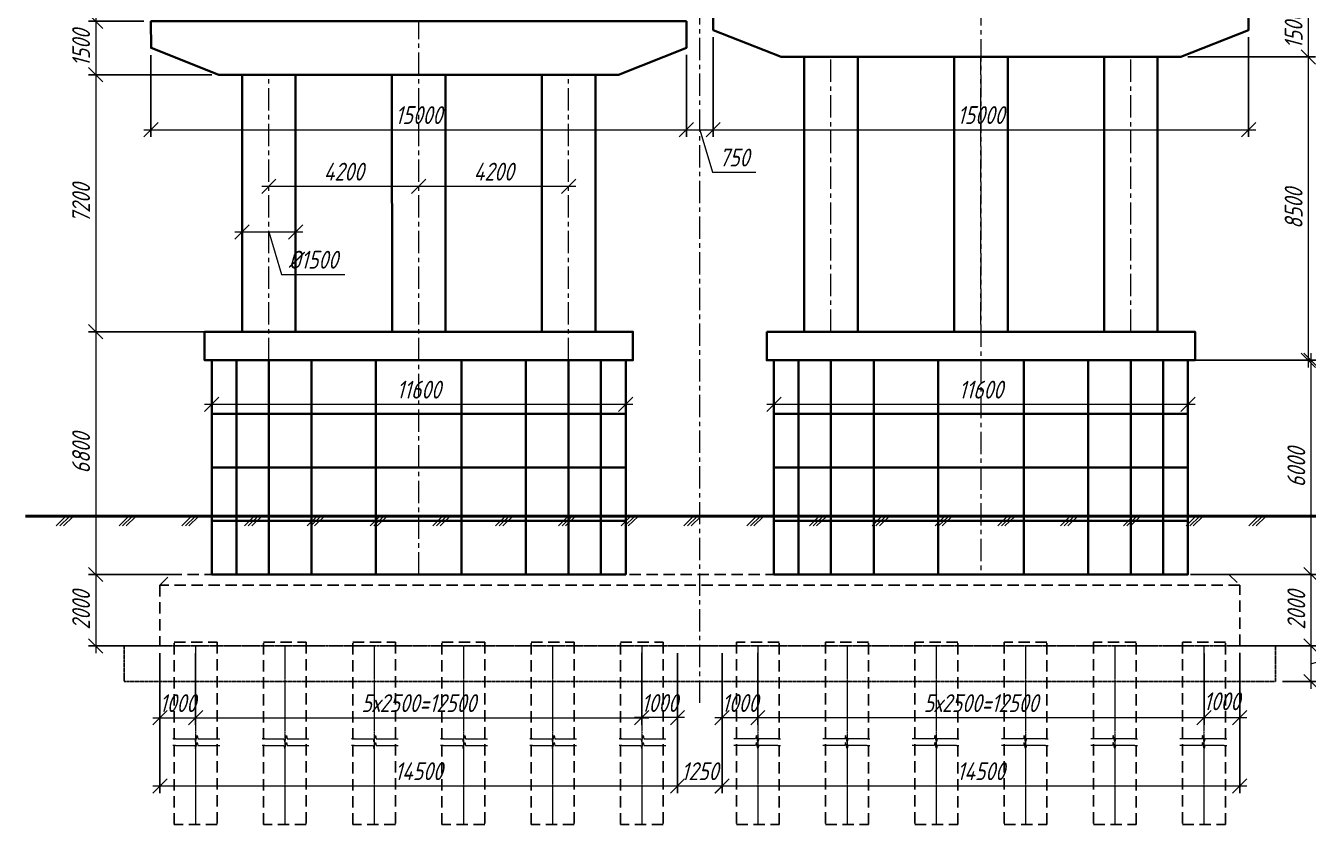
# Model space of a CAD drawing. Header units: millimetres. Extents: x 1864 to 10174863, y -4887456 to 5366151.
# Drawn here: x 5747648 to 5783582, y 15972 to 38347 of the extents above; entities that cross this region are included whole.
import ezdxf

# ---------------------------------------------------------------- set-up
doc = ezdxf.new("R2010")
doc.units = ezdxf.units.MM
doc.linetypes.add('невидимая', pattern=[9.525, 6.35, -3.175])
doc.linetypes.add('осевая', pattern=[2, 1.25, -0.25, 0.25, -0.25])
for name, color, linetype, lineweight in [('01_Основные', 7, 'Continuous', 40), ('04_Невидимые', 3, 'Continuous', 13), ('1-Бетон', 106, 'Continuous', 35), ('ИС_Ось', 3, 'осевая', 18), ('ИС_Размер', 3, 'Continuous', 18), ('ИС_Тонкая', 3, 'Continuous', 18)]:
    doc.layers.add(name, color=color, linetype=linetype, lineweight=lineweight)
doc.layers.add('ИС_Невидимая', color=4, linetype='невидимая')
doc.styles.add('0', font='isocpeur.ttf', dxfattribs={"width": 0.8, "oblique": 15})
doc.dimstyles.new('М200', dxfattribs={"dimscale": 200, "dimtxt": 2.5, "dimasz": 2, "dimexe": 1, "dimexo": 1, "dimgap": 0.8, "dimtad": 1, "dimdec": 0, "dimzin": 0, "dimdsep": 46, "dimtxsty": '0', "dimblk": 'OBLIQUE', "dimcen": 0.09, "dimdle": 1, "dimclrd": 256, "dimclre": 256, "dimclrt": 256, "dimadec": 4, "dimazin": 0, "dimtfac": 1, "dimtdec": 0, "dimtmove": 1, "dimatfit": 2, "dimfxl": 1, "dimtolj": 1, "dimtzin": 0, "dimlwd": -1, "dimarcsym": 0})

# ---------------------------------------------------------------- blocks, each defined once
blk = doc.blocks.new('_OBLIQUE')
at = {"color": 0, "linetype": 'ByBlock', "lineweight": -2}
blk.add_line((0.5, 0.5), (-0.5, -0.5), dxfattribs=at)
blk = doc.blocks.new('*D1240')
at = {"layer": 'Defpoints', "color": 0, "linetype": 'Continuous', "transparency": 16777216}
for p in [(5754460, 33847), (5758659, 33847), (5758659, 33847)]:
    blk.add_point(p, dxfattribs=at)
at = {"layer": 'ИС_Размер', "transparency": 16777216}
blk.add_line((5754260, 33847), (5758859, 33847), dxfattribs=at)
at = {"layer": 'ИС_Размер', "linetype": 'Continuous', "transparency": 16777216, "xscale": 400, "yscale": 400, "zscale": 400, "rotation": 180}
blk.add_blockref('_OBLIQUE', (5754460, 33847), dxfattribs=at)
at = {"layer": 'ИС_Размер', "linetype": 'Continuous', "transparency": 16777216, "xscale": 400, "yscale": 400, "zscale": 400}
blk.add_blockref('_OBLIQUE', (5758659, 33847), dxfattribs=at)
at = {"layer": 'ИС_Размер', "linetype": 'Continuous', "transparency": 16777216, "insert": (5756559, 34257), "char_height": 500, "attachment_point": 5, "style": '0'}
blk.add_mtext('\\A1;4200', dxfattribs=at)
blk = doc.blocks.new('*D1241')
at = {"layer": 'Defpoints', "color": 0, "linetype": 'Continuous', "transparency": 16777216}
for p in [(5758659, 33847), (5762860, 33847), (5762860, 33847)]:
    blk.add_point(p, dxfattribs=at)
at = {"layer": 'ИС_Размер', "transparency": 16777216}
blk.add_line((5758459, 33847), (5763060, 33847), dxfattribs=at)
at = {"layer": 'ИС_Размер', "linetype": 'Continuous', "transparency": 16777216, "xscale": 400, "yscale": 400, "zscale": 400, "rotation": 180}
blk.add_blockref('_OBLIQUE', (5758659, 33847), dxfattribs=at)
at = {"layer": 'ИС_Размер', "linetype": 'Continuous', "transparency": 16777216, "xscale": 400, "yscale": 400, "zscale": 400}
blk.add_blockref('_OBLIQUE', (5762860, 33847), dxfattribs=at)
at = {"layer": 'ИС_Размер', "linetype": 'Continuous', "transparency": 16777216, "insert": (5760759, 34257), "char_height": 500, "attachment_point": 5, "style": '0'}
blk.add_mtext('\\A1;4200', dxfattribs=at)
blk = doc.blocks.new('*D1210')
at = {"layer": 'Defpoints', "color": 0, "linetype": 'Continuous', "transparency": 16777216}
for p in [(5752860, 27740), (5764460, 27740), (5764460, 27740)]:
    blk.add_point(p, dxfattribs=at)
at = {"layer": 'ИС_Размер', "transparency": 16777216}
blk.add_line((5752660, 27740), (5764660, 27740), dxfattribs=at)
at = {"layer": 'ИС_Размер', "linetype": 'Continuous', "transparency": 16777216, "xscale": 400, "yscale": 400, "zscale": 400, "rotation": 180}
blk.add_blockref('_OBLIQUE', (5752860, 27740), dxfattribs=at)
at = {"layer": 'ИС_Размер', "linetype": 'Continuous', "transparency": 16777216, "xscale": 400, "yscale": 400, "zscale": 400}
blk.add_blockref('_OBLIQUE', (5764460, 27740), dxfattribs=at)
at = {"layer": 'ИС_Размер', "linetype": 'Continuous', "transparency": 16777216, "insert": (5758660, 28150), "char_height": 500, "attachment_point": 5, "style": '0'}
blk.add_mtext('\\A1;11600', dxfattribs=at)
blk = doc.blocks.new('*D1282')
at = {"layer": 'Defpoints', "color": 0, "linetype": 'Continuous', "transparency": 16777216}
for p in [(5780009, 37472, 5778), (5780009, 28972, 5778), (5783580, 28972)]:
    blk.add_point(p, dxfattribs=at)
at = {"layer": 'ИС_Размер', "lineweight": -2, "transparency": 16777216}
for p, q in [((5780209, 37472), (5783780, 37472)), ((5780209, 28972), (5783780, 28972))]:
    blk.add_line(p, q, dxfattribs=at)
at = {"layer": 'ИС_Размер', "transparency": 16777216}
blk.add_line((5783580, 37672), (5783580, 28772), dxfattribs=at)
at = {"layer": 'ИС_Размер', "linetype": 'Continuous', "transparency": 16777216, "xscale": 400, "yscale": 400, "zscale": 400}
for p, rotation in [((5783580, 37472), 90), ((5783580, 28972), 270)]:
    blk.add_blockref('_OBLIQUE', p, dxfattribs=dict(at, rotation=rotation))
at = {"layer": 'ИС_Размер', "linetype": 'Continuous', "transparency": 16777216, "insert": (5783170, 33222), "char_height": 500, "attachment_point": 5, "rotation": 90, "style": '0'}
blk.add_mtext('\\A1;8500', dxfattribs=at)
blk = doc.blocks.new('*D1231')
at = {"layer": 'Defpoints', "color": 0, "linetype": 'Continuous', "transparency": 16777216}
for p in [(5751159, 37722, 5778), (5766159, 37726, 5778), (5766159, 35432)]:
    blk.add_point(p, dxfattribs=at)
at = {"layer": 'ИС_Размер', "lineweight": -2, "transparency": 16777216}
for p, q in [((5751159, 37522), (5751159, 35232)), ((5766159, 37526), (5766159, 35232))]:
    blk.add_line(p, q, dxfattribs=at)
at = {"layer": 'ИС_Размер', "transparency": 16777216}
blk.add_line((5750959, 35432), (5766359, 35432), dxfattribs=at)
at = {"layer": 'ИС_Размер', "linetype": 'Continuous', "transparency": 16777216, "xscale": 400, "yscale": 400, "zscale": 400, "rotation": 180}
blk.add_blockref('_OBLIQUE', (5751159, 35432), dxfattribs=at)
at = {"layer": 'ИС_Размер', "linetype": 'Continuous', "transparency": 16777216, "xscale": 400, "yscale": 400, "zscale": 400}
blk.add_blockref('_OBLIQUE', (5766159, 35432), dxfattribs=at)
at = {"layer": 'ИС_Размер', "linetype": 'Continuous', "transparency": 16777216, "insert": (5758659, 35842), "char_height": 500, "attachment_point": 5, "style": '0'}
blk.add_mtext('\\A1;15000', dxfattribs=at)
blk = doc.blocks.new('*D1232')
at = {"layer": 'Defpoints', "color": 0, "linetype": 'Continuous', "transparency": 16777216}
for p in [(5766909, 38222, 5778), (5781909, 38222, 5778), (5781909, 35432)]:
    blk.add_point(p, dxfattribs=at)
at = {"layer": 'ИС_Размер', "lineweight": -2, "transparency": 16777216}
for p, q in [((5766909, 38022), (5766909, 35232)), ((5781909, 38022), (5781909, 35232))]:
    blk.add_line(p, q, dxfattribs=at)
at = {"layer": 'ИС_Размер', "transparency": 16777216}
blk.add_line((5766709, 35432), (5782109, 35432), dxfattribs=at)
at = {"layer": 'ИС_Размер', "linetype": 'Continuous', "transparency": 16777216, "xscale": 400, "yscale": 400, "zscale": 400, "rotation": 180}
blk.add_blockref('_OBLIQUE', (5766909, 35432), dxfattribs=at)
at = {"layer": 'ИС_Размер', "linetype": 'Continuous', "transparency": 16777216, "xscale": 400, "yscale": 400, "zscale": 400}
blk.add_blockref('_OBLIQUE', (5781909, 35432), dxfattribs=at)
at = {"layer": 'ИС_Размер', "linetype": 'Continuous', "transparency": 16777216, "insert": (5774409, 35842), "char_height": 500, "attachment_point": 5, "style": '0'}
blk.add_mtext('\\A1;15000', dxfattribs=at)
blk = doc.blocks.new('*D1233')
at = {"layer": 'Defpoints', "color": 0, "linetype": 'Continuous', "transparency": 16777216}
for p in [(5753710, 32761, 5778), (5755210, 32761, 5778), (5755210, 32570)]:
    blk.add_point(p, dxfattribs=at)
at = {"layer": 'ИС_Размер', "transparency": 16777216}
for p, q in [((5753510, 32570), (5755410, 32570)), ((5754460, 32570), (5754817, 31380)), ((5754817, 31380), (5756590, 31380))]:
    blk.add_line(p, q, dxfattribs=at)
at = {"layer": 'ИС_Размер', "lineweight": -2, "transparency": 16777216}
for p, q in [((5753710, 32561), (5753710, 32370)), ((5755210, 32561), (5755210, 32370))]:
    blk.add_line(p, q, dxfattribs=at)
at = {"layer": 'ИС_Размер', "linetype": 'Continuous', "transparency": 16777216, "xscale": 400, "yscale": 400, "zscale": 400, "rotation": 180}
blk.add_blockref('_OBLIQUE', (5753710, 32570), dxfattribs=at)
at = {"layer": 'ИС_Размер', "linetype": 'Continuous', "transparency": 16777216, "xscale": 400, "yscale": 400, "zscale": 400}
blk.add_blockref('_OBLIQUE', (5755210, 32570), dxfattribs=at)
at = {"layer": 'ИС_Размер', "linetype": 'Continuous', "transparency": 16777216, "insert": (5755703, 31790), "char_height": 500, "attachment_point": 5, "style": '0'}
blk.add_mtext('\\A1;%%C1500', dxfattribs=at)
blk = doc.blocks.new('*D1234')
at = {"layer": 'Defpoints', "color": 0, "linetype": 'Continuous', "transparency": 16777216}
for p in [(5751985, 22972, 5778), (5749611, 20972), (5751685, 20972, 5778)]:
    blk.add_point(p, dxfattribs=at)
at = {"layer": 'ИС_Размер', "transparency": 16777216}
blk.add_line((5749611, 23172), (5749611, 20772), dxfattribs=at)
at = {"layer": 'ИС_Размер', "lineweight": -2, "transparency": 16777216}
for p, q in [((5751785, 22972), (5749411, 22972)), ((5751485, 20972), (5749411, 20972))]:
    blk.add_line(p, q, dxfattribs=at)
at = {"layer": 'ИС_Размер', "linetype": 'Continuous', "transparency": 16777216, "xscale": 400, "yscale": 400, "zscale": 400}
for p, rotation in [((5749611, 22972), 90), ((5749611, 20972), 270)]:
    blk.add_blockref('_OBLIQUE', p, dxfattribs=dict(at, rotation=rotation))
at = {"layer": 'ИС_Размер', "linetype": 'Continuous', "transparency": 16777216, "insert": (5749201, 21972), "char_height": 500, "attachment_point": 5, "rotation": 90, "style": '0'}
blk.add_mtext('\\A1;2000', dxfattribs=at)
blk = doc.blocks.new('*D1235')
at = {"layer": 'Defpoints', "color": 0, "linetype": 'Continuous', "transparency": 16777216}
for p in [(5766909, 38222, 5778), (5766159, 37722, 5778), (5766909, 35432)]:
    blk.add_point(p, dxfattribs=at)
at = {"layer": 'ИС_Размер', "lineweight": -2, "transparency": 16777216}
for p, q in [((5766909, 38022), (5766909, 35232)), ((5766159, 37522), (5766159, 35232))]:
    blk.add_line(p, q, dxfattribs=at)
at = {"layer": 'ИС_Размер', "transparency": 16777216}
for p, q in [((5765959, 35432), (5767109, 35432)), ((5766534, 35432), (5766891, 34242)), ((5766891, 34242), (5768105, 34242))]:
    blk.add_line(p, q, dxfattribs=at)
at = {"layer": 'ИС_Размер', "linetype": 'Continuous', "transparency": 16777216, "xscale": 400, "yscale": 400, "zscale": 400, "rotation": 180}
blk.add_blockref('_OBLIQUE', (5766159, 35432), dxfattribs=at)
at = {"layer": 'ИС_Размер', "linetype": 'Continuous', "transparency": 16777216, "xscale": 400, "yscale": 400, "zscale": 400}
blk.add_blockref('_OBLIQUE', (5766909, 35432), dxfattribs=at)
at = {"layer": 'ИС_Размер', "linetype": 'Continuous', "transparency": 16777216, "insert": (5767498, 34652), "char_height": 500, "attachment_point": 5, "style": '0'}
blk.add_mtext('\\A1;750', dxfattribs=at)
blk = doc.blocks.new('*D1283')
at = {"layer": 'Defpoints', "color": 0, "linetype": 'Continuous', "transparency": 16777216}
for p in [(5751159, 38472, 5778), (5749611, 36972), (5753060, 36972, 5778)]:
    blk.add_point(p, dxfattribs=at)
at = {"layer": 'ИС_Размер', "lineweight": -2, "transparency": 16777216}
for p, q in [((5750959, 38472), (5749411, 38472)), ((5752860, 36972), (5749411, 36972))]:
    blk.add_line(p, q, dxfattribs=at)
at = {"layer": 'ИС_Размер', "transparency": 16777216}
blk.add_line((5749611, 38672), (5749611, 36772), dxfattribs=at)
at = {"layer": 'ИС_Размер', "linetype": 'Continuous', "transparency": 16777216, "xscale": 400, "yscale": 400, "zscale": 400}
for p, rotation in [((5749611, 38472), 90), ((5749611, 36972), 270)]:
    blk.add_blockref('_OBLIQUE', p, dxfattribs=dict(at, rotation=rotation))
at = {"layer": 'ИС_Размер', "linetype": 'Continuous', "transparency": 16777216, "insert": (5749201, 37722), "char_height": 500, "attachment_point": 5, "rotation": 90, "style": '0'}
blk.add_mtext('\\A1;1500', dxfattribs=at)
blk = doc.blocks.new('*D1284')
at = {"layer": 'Defpoints', "color": 0, "linetype": 'Continuous', "transparency": 16777216}
for p in [(5753060, 36972, 5778), (5749611, 29772), (5752859, 29772, 5778)]:
    blk.add_point(p, dxfattribs=at)
at = {"layer": 'ИС_Размер', "transparency": 16777216}
blk.add_line((5749611, 37172), (5749611, 29572), dxfattribs=at)
at = {"layer": 'ИС_Размер', "lineweight": -2, "transparency": 16777216}
for p, q in [((5752860, 36972), (5749411, 36972)), ((5752659, 29772), (5749411, 29772))]:
    blk.add_line(p, q, dxfattribs=at)
at = {"layer": 'ИС_Размер', "linetype": 'Continuous', "transparency": 16777216, "xscale": 400, "yscale": 400, "zscale": 400}
for p, rotation in [((5749611, 36972), 90), ((5749611, 29772), 270)]:
    blk.add_blockref('_OBLIQUE', p, dxfattribs=dict(at, rotation=rotation))
at = {"layer": 'ИС_Размер', "linetype": 'Continuous', "transparency": 16777216, "insert": (5749201, 33372), "char_height": 500, "attachment_point": 5, "rotation": 90, "style": '0'}
blk.add_mtext('\\A1;7200', dxfattribs=at)
blk = doc.blocks.new('*D1285')
at = {"layer": 'Defpoints', "color": 0, "linetype": 'Continuous', "transparency": 16777216}
for p in [(5752859, 29772, 5778), (5749611, 22972), (5751985, 22972, 5778)]:
    blk.add_point(p, dxfattribs=at)
at = {"layer": 'ИС_Размер', "transparency": 16777216}
blk.add_line((5749611, 29972), (5749611, 22772), dxfattribs=at)
at = {"layer": 'ИС_Размер', "lineweight": -2, "transparency": 16777216}
for p, q in [((5752659, 29772), (5749411, 29772)), ((5751785, 22972), (5749411, 22972))]:
    blk.add_line(p, q, dxfattribs=at)
at = {"layer": 'ИС_Размер', "linetype": 'Continuous', "transparency": 16777216, "xscale": 400, "yscale": 400, "zscale": 400}
for p, rotation in [((5749611, 29772), 90), ((5749611, 22972), 270)]:
    blk.add_blockref('_OBLIQUE', p, dxfattribs=dict(at, rotation=rotation))
at = {"layer": 'ИС_Размер', "linetype": 'Continuous', "transparency": 16777216, "insert": (5749201, 26372), "char_height": 500, "attachment_point": 5, "rotation": 90, "style": '0'}
blk.add_mtext('\\A1;6800', dxfattribs=at)
blk = doc.blocks.new('*D1286')
at = {"layer": 'Defpoints', "color": 0, "linetype": 'Continuous', "transparency": 16777216}
for p in [(5781909, 38972, 5778), (5780009, 37472, 5778), (5783580, 37472)]:
    blk.add_point(p, dxfattribs=at)
at = {"layer": 'ИС_Размер', "transparency": 16777216}
blk.add_line((5783580, 39172), (5783580, 37272), dxfattribs=at)
at = {"layer": 'ИС_Размер', "lineweight": -2, "transparency": 16777216}
for p, q in [((5782109, 38972), (5783780, 38972)), ((5780209, 37472), (5783780, 37472))]:
    blk.add_line(p, q, dxfattribs=at)
at = {"layer": 'ИС_Размер', "linetype": 'Continuous', "transparency": 16777216, "xscale": 400, "yscale": 400, "zscale": 400}
for p, rotation in [((5783580, 38972), 90), ((5783580, 37472), 270)]:
    blk.add_blockref('_OBLIQUE', p, dxfattribs=dict(at, rotation=rotation))
at = {"layer": 'ИС_Размер', "linetype": 'Continuous', "transparency": 16777216, "insert": (5783170, 38222), "char_height": 500, "attachment_point": 5, "rotation": 90, "style": '0'}
blk.add_mtext('\\A1;1500', dxfattribs=at)
blk = doc.blocks.new('*D1287')
at = {"layer": 'Defpoints', "color": 0, "linetype": 'Continuous', "transparency": 16777216}
for p in [(5780209, 28972, 5778), (5780209, 22972, 5778), (5783656, 22972)]:
    blk.add_point(p, dxfattribs=at)
at = {"layer": 'ИС_Размер', "transparency": 16777216}
blk.add_line((5783656, 29172), (5783656, 22772), dxfattribs=at)
at = {"layer": 'ИС_Размер', "lineweight": -2, "transparency": 16777216}
for p, q in [((5780409, 28972), (5783856, 28972)), ((5780409, 22972), (5783856, 22972))]:
    blk.add_line(p, q, dxfattribs=at)
at = {"layer": 'ИС_Размер', "linetype": 'Continuous', "transparency": 16777216, "xscale": 400, "yscale": 400, "zscale": 400}
for p, rotation in [((5783656, 28972), 90), ((5783656, 22972), 270)]:
    blk.add_blockref('_OBLIQUE', p, dxfattribs=dict(at, rotation=rotation))
at = {"layer": 'ИС_Размер', "linetype": 'Continuous', "transparency": 16777216, "insert": (5783246, 25972), "char_height": 500, "attachment_point": 5, "rotation": 90, "style": '0'}
blk.add_mtext('\\A1;6000', dxfattribs=at)
blk = doc.blocks.new('*D1236')
at = {"layer": 'Defpoints', "color": 0, "linetype": 'Continuous', "transparency": 16777216}
for p in [(5781084, 22972, 5778), (5781384, 20972, 5778), (5783656, 20972)]:
    blk.add_point(p, dxfattribs=at)
at = {"layer": 'ИС_Размер', "transparency": 16777216}
blk.add_line((5783656, 23172), (5783656, 20772), dxfattribs=at)
at = {"layer": 'ИС_Размер', "lineweight": -2, "transparency": 16777216}
for p, q in [((5781284, 22972), (5783856, 22972)), ((5781584, 20972), (5783856, 20972))]:
    blk.add_line(p, q, dxfattribs=at)
at = {"layer": 'ИС_Размер', "linetype": 'Continuous', "transparency": 16777216, "xscale": 400, "yscale": 400, "zscale": 400}
for p, rotation in [((5783656, 22972), 90), ((5783656, 20972), 270)]:
    blk.add_blockref('_OBLIQUE', p, dxfattribs=dict(at, rotation=rotation))
at = {"layer": 'ИС_Размер', "linetype": 'Continuous', "transparency": 16777216, "insert": (5783246, 21972), "char_height": 500, "attachment_point": 5, "rotation": 90, "style": '0'}
blk.add_mtext('\\A1;2000', dxfattribs=at)
blk = doc.blocks.new('*D1237')
at = {"layer": 'Defpoints', "color": 0, "linetype": 'Continuous', "transparency": 16777216}
for p in [(5782659, 20972, 5778), (5782659, 19972, 5778), (5783656, 19972)]:
    blk.add_point(p, dxfattribs=at)
at = {"layer": 'ИС_Размер', "transparency": 16777216}
for p, q in [((5784846, 20829), (5784846, 22243)), ((5783656, 21172), (5783656, 19772)), ((5783656, 20472), (5784846, 20829))]:
    blk.add_line(p, q, dxfattribs=at)
at = {"layer": 'ИС_Размер', "lineweight": -2, "transparency": 16777216}
for p, q in [((5782859, 20972), (5783856, 20972)), ((5782859, 19972), (5783856, 19972))]:
    blk.add_line(p, q, dxfattribs=at)
at = {"layer": 'ИС_Размер', "linetype": 'Continuous', "transparency": 16777216, "xscale": 400, "yscale": 400, "zscale": 400}
for p, rotation in [((5783656, 20972), 90), ((5783656, 19972), 270)]:
    blk.add_blockref('_OBLIQUE', p, dxfattribs=dict(at, rotation=rotation))
at = {"layer": 'ИС_Размер', "linetype": 'Continuous', "transparency": 16777216, "insert": (5784436, 21536), "char_height": 500, "attachment_point": 5, "rotation": 90, "style": '0'}
blk.add_mtext('\\A1;1000', dxfattribs=at)
blk = doc.blocks.new('*D1269')
at = {"layer": 'Defpoints', "color": 0, "linetype": 'Continuous', "transparency": 16777216}
for p in [(5751409, 20972, 5778), (5765909, 20972, 5778), (5765909, 17050)]:
    blk.add_point(p, dxfattribs=at)
at = {"layer": 'ИС_Размер', "lineweight": -2, "transparency": 16777216}
for p, q in [((5751409, 20772), (5751409, 16850)), ((5765909, 20772), (5765909, 16850))]:
    blk.add_line(p, q, dxfattribs=at)
at = {"layer": 'ИС_Размер', "transparency": 16777216}
blk.add_line((5751209, 17050), (5766109, 17050), dxfattribs=at)
at = {"layer": 'ИС_Размер', "linetype": 'Continuous', "transparency": 16777216, "xscale": 400, "yscale": 400, "zscale": 400, "rotation": 180}
blk.add_blockref('_OBLIQUE', (5751409, 17050), dxfattribs=at)
at = {"layer": 'ИС_Размер', "linetype": 'Continuous', "transparency": 16777216, "xscale": 400, "yscale": 400, "zscale": 400}
blk.add_blockref('_OBLIQUE', (5765909, 17050), dxfattribs=at)
at = {"layer": 'ИС_Размер', "linetype": 'Continuous', "transparency": 16777216, "insert": (5758659, 17460), "char_height": 500, "attachment_point": 5, "style": '0'}
blk.add_mtext('\\A1;14500', dxfattribs=at)
blk = doc.blocks.new('*D1270')
at = {"layer": 'Defpoints', "color": 0, "linetype": 'Continuous', "transparency": 16777216}
for p in [(5751409, 20972), (5752409, 20972), (5752409, 18958)]:
    blk.add_point(p, dxfattribs=at)
at = {"layer": 'ИС_Размер', "lineweight": -2, "transparency": 16777216}
for p, q in [((5751409, 20772), (5751409, 18758)), ((5752409, 20772), (5752409, 18758))]:
    blk.add_line(p, q, dxfattribs=at)
at = {"layer": 'ИС_Размер', "transparency": 16777216}
blk.add_line((5751209, 18958), (5752609, 18958), dxfattribs=at)
at = {"layer": 'ИС_Размер', "linetype": 'Continuous', "transparency": 16777216, "xscale": 400, "yscale": 400, "zscale": 400, "rotation": 180}
blk.add_blockref('_OBLIQUE', (5751409, 18958), dxfattribs=at)
at = {"layer": 'ИС_Размер', "linetype": 'Continuous', "transparency": 16777216, "xscale": 400, "yscale": 400, "zscale": 400}
blk.add_blockref('_OBLIQUE', (5752409, 18958), dxfattribs=at)
at = {"layer": 'ИС_Размер', "linetype": 'Continuous', "transparency": 16777216, "insert": (5751909, 19368), "char_height": 500, "attachment_point": 5, "style": '0'}
blk.add_mtext('\\A1;1000', dxfattribs=at)
blk = doc.blocks.new('*D1271')
at = {"layer": 'Defpoints', "color": 0, "linetype": 'Continuous', "transparency": 16777216}
for p in [(5752409, 20972), (5764909, 20972), (5764909, 18958)]:
    blk.add_point(p, dxfattribs=at)
at = {"layer": 'ИС_Размер', "lineweight": -2, "transparency": 16777216}
for p, q in [((5752409, 20772), (5752409, 18758)), ((5764909, 20772), (5764909, 18758))]:
    blk.add_line(p, q, dxfattribs=at)
at = {"layer": 'ИС_Размер', "transparency": 16777216}
blk.add_line((5752209, 18958), (5765109, 18958), dxfattribs=at)
at = {"layer": 'ИС_Размер', "linetype": 'Continuous', "transparency": 16777216, "xscale": 400, "yscale": 400, "zscale": 400, "rotation": 180}
blk.add_blockref('_OBLIQUE', (5752409, 18958), dxfattribs=at)
at = {"layer": 'ИС_Размер', "linetype": 'Continuous', "transparency": 16777216, "xscale": 400, "yscale": 400, "zscale": 400}
blk.add_blockref('_OBLIQUE', (5764909, 18958), dxfattribs=at)
at = {"layer": 'ИС_Размер', "linetype": 'Continuous', "transparency": 16777216, "insert": (5758659, 19368), "char_height": 500, "width": 2082.04, "attachment_point": 5, "style": '0'}
blk.add_mtext('\\A1;5х2500=12500', dxfattribs=at)
blk = doc.blocks.new('*D1272')
at = {"layer": 'Defpoints', "color": 0, "linetype": 'Continuous', "transparency": 16777216}
for p in [(5765909, 20972), (5767160, 20972), (5767160, 17050)]:
    blk.add_point(p, dxfattribs=at)
at = {"layer": 'ИС_Размер', "lineweight": -2, "transparency": 16777216}
for p, q in [((5765909, 20772), (5765909, 16850)), ((5767160, 20772), (5767160, 16850))]:
    blk.add_line(p, q, dxfattribs=at)
at = {"layer": 'ИС_Размер', "transparency": 16777216}
blk.add_line((5765709, 17050), (5767360, 17050), dxfattribs=at)
at = {"layer": 'ИС_Размер', "linetype": 'Continuous', "transparency": 16777216, "xscale": 400, "yscale": 400, "zscale": 400, "rotation": 180}
blk.add_blockref('_OBLIQUE', (5765909, 17050), dxfattribs=at)
at = {"layer": 'ИС_Размер', "linetype": 'Continuous', "transparency": 16777216, "xscale": 400, "yscale": 400, "zscale": 400}
blk.add_blockref('_OBLIQUE', (5767160, 17050), dxfattribs=at)
at = {"layer": 'ИС_Размер', "linetype": 'Continuous', "transparency": 16777216, "insert": (5766534, 17460), "char_height": 500, "attachment_point": 5, "style": '0'}
blk.add_mtext('\\A1;1250', dxfattribs=at)
blk = doc.blocks.new('*D1273')
at = {"layer": 'Defpoints', "color": 0, "linetype": 'Continuous', "transparency": 16777216}
for p in [(5767159, 20972, 5778), (5781660, 20976, 5778), (5781660, 17050)]:
    blk.add_point(p, dxfattribs=at)
at = {"layer": 'ИС_Размер', "lineweight": -2, "transparency": 16777216}
for p, q in [((5767159, 20772), (5767159, 16850)), ((5781660, 20776), (5781660, 16850))]:
    blk.add_line(p, q, dxfattribs=at)
at = {"layer": 'ИС_Размер', "transparency": 16777216}
blk.add_line((5766959, 17050), (5781860, 17050), dxfattribs=at)
at = {"layer": 'ИС_Размер', "linetype": 'Continuous', "transparency": 16777216, "xscale": 400, "yscale": 400, "zscale": 400, "rotation": 180}
blk.add_blockref('_OBLIQUE', (5767159, 17050), dxfattribs=at)
at = {"layer": 'ИС_Размер', "linetype": 'Continuous', "transparency": 16777216, "xscale": 400, "yscale": 400, "zscale": 400}
blk.add_blockref('_OBLIQUE', (5781660, 17050), dxfattribs=at)
at = {"layer": 'ИС_Размер', "linetype": 'Continuous', "transparency": 16777216, "insert": (5774409, 17460), "char_height": 500, "attachment_point": 5, "style": '0'}
blk.add_mtext('\\A1;14500', dxfattribs=at)
blk = doc.blocks.new('*D1274')
at = {"layer": 'Defpoints', "color": 0, "linetype": 'Continuous', "transparency": 16777216}
for p in [(5767159, 20972), (5768159, 20976), (5768159, 18961)]:
    blk.add_point(p, dxfattribs=at)
at = {"layer": 'ИС_Размер', "lineweight": -2, "transparency": 16777216}
for p, q in [((5767159, 20772), (5767159, 18761)), ((5768159, 20776), (5768159, 18761))]:
    blk.add_line(p, q, dxfattribs=at)
at = {"layer": 'ИС_Размер', "transparency": 16777216}
blk.add_line((5766959, 18961), (5768359, 18961), dxfattribs=at)
at = {"layer": 'ИС_Размер', "linetype": 'Continuous', "transparency": 16777216, "xscale": 400, "yscale": 400, "zscale": 400, "rotation": 180}
blk.add_blockref('_OBLIQUE', (5767159, 18961), dxfattribs=at)
at = {"layer": 'ИС_Размер', "linetype": 'Continuous', "transparency": 16777216, "xscale": 400, "yscale": 400, "zscale": 400}
blk.add_blockref('_OBLIQUE', (5768159, 18961), dxfattribs=at)
at = {"layer": 'ИС_Размер', "linetype": 'Continuous', "transparency": 16777216, "insert": (5767659, 19371), "char_height": 500, "attachment_point": 5, "style": '0'}
blk.add_mtext('\\A1;1000', dxfattribs=at)
blk = doc.blocks.new('*D1275')
at = {"layer": 'Defpoints', "color": 0, "linetype": 'Continuous', "transparency": 16777216}
for p in [(5764909, 20976), (5765909, 20972), (5764909, 18961)]:
    blk.add_point(p, dxfattribs=at)
at = {"layer": 'ИС_Размер', "lineweight": -2, "transparency": 16777216}
for p, q in [((5764909, 20776), (5764909, 18761)), ((5765909, 20772), (5765909, 18761))]:
    blk.add_line(p, q, dxfattribs=at)
at = {"layer": 'ИС_Размер', "transparency": 16777216}
blk.add_line((5766109, 18961), (5764709, 18961), dxfattribs=at)
at = {"layer": 'ИС_Размер', "linetype": 'Continuous', "transparency": 16777216, "xscale": 400, "yscale": 400, "zscale": 400}
for p, rotation in [((5764909, 18961), 180.0000000133402), ((5765909, 18961), 1.334020893750676e-08)]:
    blk.add_blockref('_OBLIQUE', p, dxfattribs=dict(at, rotation=rotation))
at = {"layer": 'ИС_Размер', "linetype": 'Continuous', "transparency": 16777216, "insert": (5765409, 19371), "char_height": 500, "attachment_point": 5, "rotation": 0, "style": '0'}
blk.add_mtext('\\A1;1000', dxfattribs=at)
blk = doc.blocks.new('*D1276')
at = {"layer": 'Defpoints', "color": 0, "linetype": 'Continuous', "transparency": 16777216}
for p in [(5780659, 20972), (5781659, 20972), (5780659, 18958)]:
    blk.add_point(p, dxfattribs=at)
at = {"layer": 'ИС_Размер', "lineweight": -2, "transparency": 16777216}
for p, q in [((5780659, 20772), (5780659, 18758)), ((5781659, 20772), (5781659, 18758))]:
    blk.add_line(p, q, dxfattribs=at)
at = {"layer": 'ИС_Размер', "transparency": 16777216}
blk.add_line((5781859, 18958), (5780459, 18958), dxfattribs=at)
at = {"layer": 'ИС_Размер', "linetype": 'Continuous', "transparency": 16777216, "xscale": 400, "yscale": 400, "zscale": 400, "rotation": 180}
blk.add_blockref('_OBLIQUE', (5780659, 18958), dxfattribs=at)
at = {"layer": 'ИС_Размер', "linetype": 'Continuous', "transparency": 16777216, "xscale": 400, "yscale": 400, "zscale": 400}
blk.add_blockref('_OBLIQUE', (5781659, 18958), dxfattribs=at)
at = {"layer": 'ИС_Размер', "linetype": 'Continuous', "transparency": 16777216, "insert": (5781159, 19418), "char_height": 500, "attachment_point": 5, "style": '0'}
blk.add_mtext('\\A1;1000', dxfattribs=at)
blk = doc.blocks.new('*D1277')
at = {"layer": 'Defpoints', "color": 0, "linetype": 'Continuous', "transparency": 16777216}
for p in [(5768159, 20972), (5780659, 20972), (5768159, 18958)]:
    blk.add_point(p, dxfattribs=at)
at = {"layer": 'ИС_Размер', "lineweight": -2, "transparency": 16777216}
for p, q in [((5768159, 20772), (5768159, 18758)), ((5780659, 20772), (5780659, 18758))]:
    blk.add_line(p, q, dxfattribs=at)
at = {"layer": 'ИС_Размер', "transparency": 16777216}
blk.add_line((5780859, 18958), (5767959, 18958), dxfattribs=at)
at = {"layer": 'ИС_Размер', "linetype": 'Continuous', "transparency": 16777216, "xscale": 400, "yscale": 400, "zscale": 400, "rotation": 180}
blk.add_blockref('_OBLIQUE', (5768159, 18958), dxfattribs=at)
at = {"layer": 'ИС_Размер', "linetype": 'Continuous', "transparency": 16777216, "xscale": 400, "yscale": 400, "zscale": 400}
blk.add_blockref('_OBLIQUE', (5780659, 18958), dxfattribs=at)
at = {"layer": 'ИС_Размер', "linetype": 'Continuous', "transparency": 16777216, "insert": (5774409, 19368), "char_height": 500, "width": 2082.04, "attachment_point": 5, "style": '0'}
blk.add_mtext('\\A1;5х2500=12500', dxfattribs=at)
blk = doc.blocks.new('*U957')
at = {"color": 0, "linetype": 'ByBlock', "lineweight": -2}
for p, q in [((21.9, 0), (0, 0)), ((47.2, 0), (25.4, 0)), ((47.2, 0), (50.2, 0)), ((0, 0), (-3, 0))]:
    blk.add_line(p, q, dxfattribs=at)
blk.add_lwpolyline([(25.4, 0), (24.5, -3.5), (22.7, 3.5), (21.9, 0)], dxfattribs=at)
blk = doc.blocks.new('*U954')
at = {"color": 0, "linetype": 'ByBlock', "lineweight": -2}
for p, q in [((21.9, 0), (0, 0)), ((47.2, 0), (25.4, 0)), ((47.2, 0), (50.2, 0)), ((0, 0), (-3, 0))]:
    blk.add_line(p, q, dxfattribs=at)
blk.add_lwpolyline([(25.4, 0), (24.5, -3.5), (22.7, 3.5), (21.9, 0)], dxfattribs=at)
blk = doc.blocks.new('*U1195')
at = {"layer": 'ИС_Невидимая', "ltscale": 50}
blk.add_lwpolyline([(-618, 2550), (582, 2550), (582, -2550), (-618, -2550)], close=True, dxfattribs=at)
at = {"layer": 'ИС_Ось', "ltscale": 0.3}
blk.add_lwpolyline([(-18, 2450), (-18, -2550)], dxfattribs=at)
at = {"layer": 'ИС_Тонкая', "xscale": -24.62300410485155, "yscale": 24.62300410485155, "zscale": 24.62300410485155}
for name, p in [('*U957', (582, -150)), ('*U954', (582, -342))]:
    blk.add_blockref(name, p, dxfattribs=at)
blk = doc.blocks.new('*U1192')
at = {"layer": 'ИС_Ось', "color": 0, "linetype": 'ByBlock', "lineweight": -2, "transparency": 16777216}
for p in [(0, 0), (2500, 0), (5000, 0), (7500, 0), (10000, 0), (12500, 0)]:
    blk.add_blockref('*U1195', p, dxfattribs=at)
blk = doc.blocks.new('*U955')
at = {"color": 0, "linetype": 'ByBlock', "lineweight": -2}
for p, q in [((21.9, 0), (0, 0)), ((47.2, 0), (25.4, 0)), ((47.2, 0), (50.2, 0)), ((0, 0), (-3, 0))]:
    blk.add_line(p, q, dxfattribs=at)
blk.add_lwpolyline([(25.4, 0), (24.5, -3.5), (22.7, 3.5), (21.9, 0)], dxfattribs=at)
blk = doc.blocks.new('*U956')
at = {"color": 0, "linetype": 'ByBlock', "lineweight": -2}
for p, q in [((21.9, 0), (0, 0)), ((47.2, 0), (25.4, 0)), ((47.2, 0), (50.2, 0)), ((0, 0), (-3, 0))]:
    blk.add_line(p, q, dxfattribs=at)
blk.add_lwpolyline([(25.4, 0), (24.5, -3.5), (22.7, 3.5), (21.9, 0)], dxfattribs=at)
blk = doc.blocks.new('*U1193')
at = {"layer": 'ИС_Невидимая', "ltscale": 50}
blk.add_lwpolyline([(-618, 2550), (582, 2550), (582, -2550), (-618, -2550)], close=True, dxfattribs=at)
at = {"layer": 'ИС_Ось', "ltscale": 0.3}
blk.add_lwpolyline([(-18, 2450), (-18, -2550)], dxfattribs=at)
at = {"layer": 'ИС_Тонкая', "xscale": -24.62300410485155, "yscale": 24.62300410485155, "zscale": 24.62300410485155}
for name, p in [('*U955', (582, -150)), ('*U956', (582, -342))]:
    blk.add_blockref(name, p, dxfattribs=at)
blk = doc.blocks.new('*U1194')
at = {"layer": '1-Бетон', "color": 0, "linetype": 'ByBlock', "lineweight": -2, "transparency": 16777216}
for p in [(0, 0), (2500, 0), (5000, 0), (7500, 0), (10000, 0), (12500, 0)]:
    blk.add_blockref('*U1193', p, dxfattribs=at)
blk = doc.blocks.new('*D1313')
at = {"layer": 'Defpoints', "color": 0, "linetype": 'Continuous', "transparency": 16777216}
for p in [(5768609, 27740), (5780209, 27740), (5780209, 27740)]:
    blk.add_point(p, dxfattribs=at)
at = {"layer": 'ИС_Размер', "transparency": 16777216}
blk.add_line((5768409, 27740), (5780409, 27740), dxfattribs=at)
at = {"layer": 'ИС_Размер', "linetype": 'Continuous', "transparency": 16777216, "xscale": 400, "yscale": 400, "zscale": 400, "rotation": 180}
blk.add_blockref('_OBLIQUE', (5768609, 27740), dxfattribs=at)
at = {"layer": 'ИС_Размер', "linetype": 'Continuous', "transparency": 16777216, "xscale": 400, "yscale": 400, "zscale": 400}
blk.add_blockref('_OBLIQUE', (5780209, 27740), dxfattribs=at)
at = {"layer": 'ИС_Размер', "linetype": 'Continuous', "transparency": 16777216, "insert": (5774409, 28150), "char_height": 500, "attachment_point": 5, "style": '0'}
blk.add_mtext('\\A1;11600', dxfattribs=at)
blk = doc.blocks.new('земля')
at = {"layer": '04_Невидимые', "ltscale": 1000}
for points in [[(-536, -536), (0, 0)], [(-336, -536), (200, 0)], [(-136, -536), (400, 0)]]:
    blk.add_lwpolyline(points, dxfattribs=at)
blk = doc.blocks.new('*U472')
at = {"layer": '04_Невидимые', "xscale": 0.5000000000000201, "yscale": 0.5000000000000201, "zscale": 0.5000000000000201, "rotation": 359.2773730583461}
blk.add_blockref('земля', (36, 134), dxfattribs=at)
blk = doc.blocks.new('*U1314')
at = {"color": 0, "linetype": 'ByBlock', "lineweight": -2, "transparency": 16777216}
blk.add_blockref('*U472', (0, 0), dxfattribs=at)
blk = doc.blocks.new('*U1315')
at = {"layer": 'ИС_Размер', "color": 0, "linetype": 'ByBlock', "lineweight": -2, "transparency": 16777216}
for p in [(0, 0), (1759, 0), (3517, 0), (5276, 0), (7034, 0), (8793, 0), (10552, 0), (12310, 0), (14069, 0), (15827, 0), (17586, 0), (19345, 0), (21103, 0), (22862, 0), (24621, 0), (26379, 0), (28138, 0), (29896, 0), (31655, 0), (33414, 0)]:
    blk.add_blockref('*U1314', p, dxfattribs=at)

msp = doc.modelspace()

# ---------------------------------------------------------------- linework, layer by layer
at = {"layer": '01_Основные', "elevation": 22652.5}
msp.add_lwpolyline([(5747647.6, 24601.4), (5793373, 24601.4)], dxfattribs=at)
at = {"layer": '1-Бетон', "elevation": 5778.2}
msp.add_lwpolyline([(5766909.1, 38972.3), (5781908.9, 38972.3), (5781908.7, 38222.3), (5780008.5, 37472.3), (5768808.7, 37472.3), (5766908.9, 38222.3), (5766909.1, 38972.3)], dxfattribs=at)
for points in [[(5766159, 38472.3), (5751159.1, 38472.3), (5751159.3, 37722.3), (5753059.5, 36972.3), (5764259.3, 36972.3), (5766159.1, 37722.3)], [(5770958.8, 37472.3), (5769458.8, 37472.3), (5769458.8, 29772.3), (5770958.8, 29772.3)], [(5775158.8, 37472.3), (5773658.8, 37472.3), (5773658.8, 29772.3), (5775158.8, 29772.3)], [(5779358.8, 37472.3), (5777858.8, 37472.3), (5777858.8, 29772.3), (5779358.8, 29772.3)], [(5753709.5, 36972.3), (5755209.5, 36972.3), (5755209.5, 29772.3), (5753709.5, 29772.3)], [(5757909.5, 36972.3), (5759409.5, 36972.3), (5759413.1, 29772.3), (5757913.1, 29772.3)], [(5762109.5, 36972.3), (5763609.5, 36972.3), (5763609.5, 29772.3), (5762109.5, 29772.3)]]:
    msp.add_lwpolyline(points, close=True, dxfattribs=at)
at = {"layer": '1-Бетон'}
for points in [[(5752659.2, 29772.3), (5764659.2, 29772.3), (5764659.2, 28972.3), (5752659.2, 28972.3)], [(5768408.9, 29772.3), (5780408.9, 29772.3), (5780408.9, 28972.3), (5768408.9, 28972.3)], [(5752859.4, 28972.3), (5764459.4, 28972.4), (5764459.1, 22972.2), (5752859.1, 22972.1)], [(5768609, 28972.3), (5780209, 28972.4), (5780208.8, 22972.2), (5768608.8, 22972.1)]]:
    msp.add_lwpolyline(points, close=True, dxfattribs=at)
for points in [[(5753759.5, 29772.3), (5763559.5, 29772.3)], [(5769509.2, 29772.3), (5779309.2, 29772.3)], [(5753553.5, 22972.2), (5753553.5, 28972.3)], [(5753553.5, 28972.3), (5763765.5, 28972.3)], [(5754459.5, 22972.2), (5754459.5, 28972.3)], [(5755659.5, 22972.2), (5755659.5, 28972.3)], [(5757459.5, 22972.2), (5757459.5, 28972.3)], [(5759859.5, 22972.2), (5759859.5, 28972.3)], [(5761659.5, 22972.2), (5761659.5, 28972.3)], [(5762859.5, 22972.2), (5762859.5, 28972.3)], [(5763765.5, 28972.3), (5763765.5, 22972.2)], [(5763765.5, 22972.2), (5763765.5, 28972.3)], [(5769303.2, 22972.2), (5769303.2, 28972.3)], [(5769303.2, 28972.3), (5779515.2, 28972.3)], [(5770209.2, 22972.2), (5770209.2, 28972.3)], [(5771409.2, 22972.2), (5771409.2, 28972.3)], [(5773209.2, 22972.2), (5773209.2, 28972.3)], [(5775609.2, 22972.2), (5775609.2, 28972.3)], [(5777409.2, 22972.2), (5777409.2, 28972.3)], [(5778609.2, 22972.2), (5778609.2, 28972.3)], [(5779515.2, 28972.3), (5779515.2, 22972.2)], [(5779515.2, 22972.2), (5779515.2, 28972.3)], [(5752859.3, 27472.2), (5764459.3, 27472.2)], [(5768609, 27472.2), (5780209, 27472.2)], [(5752859.4, 25972.2), (5764459.4, 25972.2)], [(5768609.1, 25972.2), (5780209.1, 25972.2)], [(5752859.5, 24471.6), (5764459.4, 24471.6)], [(5768609.1, 24471.6), (5780209, 24471.6)]]:
    msp.add_lwpolyline(points, dxfattribs=at)
at = {"layer": 'ИС_Невидимая', "ltscale": 50, "elevation": 5778.2}
for points in [[(5781659, 22672.3), (5751408.8, 22672.1), (5751708.4, 22972.1), (5781359, 22972.3)], [(5751409.1, 20972.2), (5781659.3, 20972.2), (5781659, 22672.2), (5751408.8, 22672.2)]]:
    msp.add_lwpolyline(points, close=True, dxfattribs=at)
at = {"layer": 'ИС_Невидимая', "ltscale": 0.3, "elevation": 5778.2}
for points in [[(5782659.8, 20972.2), (5750410, 20972.2), (5750410, 19972.2)], [(5782659.8, 20972), (5782659.8, 19972)], [(5782659.8, 19972.2), (5750410, 19972.2)]]:
    msp.add_lwpolyline(points, dxfattribs=at)
at = {"layer": 'ИС_Ось', "ltscale": 500}
for p, q in [((5770208.8, 29772.3), (5770208.8, 37472.3, 5778.2)), ((5774408.8, 29972.3, 5778.2), (5774408.8, 37472.3, 5778.2)), ((5778608.8, 29772.3), (5778608.8, 37472.3, 5778.2)), ((5754459.5, 28972.3, 5778.2), (5754459.5, 36972.3, 5778.2)), ((5758659.5, 29972.3, 5778.2), (5758659.5, 36972.3, 5778.2)), ((5762859.5, 28972.3, 5778.2), (5762859.5, 36972.3, 5778.2))]:
    msp.add_line(p, q, dxfattribs=at)
at = {"layer": 'ИС_Ось', "ltscale": 500, "elevation": 5778.2}
for points in [[(5766534.1, 19377.5), (5766534.1, 39568.2)], [(5758659.1, 22972.2), (5758659.1, 38472.3)]]:
    msp.add_lwpolyline(points, dxfattribs=at)
at = {"layer": 'ИС_Ось', "ltscale": 500, "elevation": 5778.2, "flags": 128}
msp.add_lwpolyline([(5774408.8, 38972.3), (5774408.8, 22972.2)], dxfattribs=at)

# ---------------------------------------------------------------- block references
at = {"layer": '1-Бетон', "xscale": -1}
msp.add_blockref('*U1194', (5780640.7, 18522.2, 5778.2), dxfattribs=at)
at = {"layer": 'ИС_Ось'}
msp.add_blockref('*U1192', (5752427.6, 18522.2, 5778.2), dxfattribs=at)
at = {"layer": 'ИС_Размер'}
msp.add_blockref('*U1315', (5748739.9, 24468.3, 22652.5), dxfattribs=at)

# ---------------------------------------------------------------- dimensions: what is measured, and where the dimension line sits
at = {"layer": 'ИС_Размер', "linetype": 'Continuous'}
for base, p1, p2, picture, middle in [((5783579.9, 37472.3), (5781908.9, 38972.3, 5778.2), (5780008.5, 37472.3, 5778.2), '*D1286', (5783169.9, 38222.3)), ((5749611.1, 36972.3), (5751159.1, 38472.3, 5778.2), (5753059.5, 36972.3, 5778.2), '*D1283', (5749201.1, 37722.3)), ((5783579.9, 28972.3), (5780008.5, 37472.3, 5778.2), (5780008.5, 28972.3, 5778.2), '*D1282', (5783169.9, 33222.3)), ((5749610.8, 29772.3), (5753059.5, 36972.3, 5778.2), (5752859.1, 29772.3, 5778.2), '*D1284', (5749200.8, 33372.3)), ((5749611.1, 22972.2), (5752859.1, 29772.3, 5778.2), (5751984.6, 22972.2, 5778.2), '*D1285', (5749201.1, 26372.3)), ((5783655.9, 22972.2), (5780208.8, 28972.3, 5778.2), (5780208.8, 22972.2, 5778.2), '*D1287', (5783245.9, 25972.3)), ((5749611.1, 20972.2), (5751984.6, 22972.2, 5778.2), (5751685.3, 20972.2, 5778.2), '*D1234', (5749201.1, 21972.2)), ((5783655.9, 20972.2), (5781083.5, 22972.2, 5778.2), (5781383.9, 20972.2, 5778.2), '*D1236', (5783245.9, 21972.2)), ((5783655.9, 19972.2), (5782659.3, 20972, 5778.2), (5782659.3, 19972.2, 5778.2), '*D1237', (5784435.9, 20989.1))]:
    dim = msp.add_linear_dim(base=base, p1=p1, p2=p2, angle=90, dimstyle='М200', dxfattribs=at)
    dim.commit()
    dim.dimension.update_dxf_attribs({"geometry": picture, "text_midpoint": middle})
for base, p1, p2, picture, middle in [((5766908.9, 35432.5), (5766159.1, 37722.3, 5778.2), (5766908.9, 38222.3, 5778.2), '*D1235', (5767051, 34652.5)), ((5781908.7, 35432.5), (5766908.9, 38222.3, 5778.2), (5781908.7, 38222.3, 5778.2), '*D1232', (5774408.8, 35842.5)), ((5766159.1, 35432.5), (5751159.3, 37722.3, 5778.2), (5766159.1, 37725.9, 5778.2), '*D1231', (5758659.2, 35842.5)), ((5758659.1, 33847, 5778.2), (5754459.5, 33847, 5778.2), (5758659.1, 33847, 5778.2), '*D1240', (5756559.3, 34257, 5778.2)), ((5762859.5, 33847, 5778.2), (5758659.1, 33847, 5778.2), (5762859.5, 33847, 5778.2), '*D1241', (5760759.3, 34257, 5778.2)), ((5764459.6, 27739.7), (5752859.6, 27739.7), (5764459.6, 27739.7), '*D1210', (5758659.6, 28149.7)), ((5780209.3, 27739.7), (5768609.3, 27739.7), (5780209.3, 27739.7), '*D1313', (5774409.3, 28149.7)), ((5765909.1, 17050.4), (5751409.1, 20972.2, 5778.2), (5765909.1, 20972.2, 5778.2), '*D1269', (5758659.1, 17460.4))]:
    dim = msp.add_linear_dim(base=base, p1=p1, p2=p2, dimstyle='М200', dxfattribs=at)
    dim.commit()
    dim.dimension.update_dxf_attribs({"geometry": picture, "text_midpoint": middle})
for base, p1, p2, text, picture, middle in [((5755209.5, 32570), (5753709.5, 32760.8, 5778.2), (5755209.5, 32760.8, 5778.2), '%%C<>', '*D1233', (5754976.5, 31790)), ((5764909.1, 18958.1, 5778.2), (5752409.1, 20972.2, 5778.2), (5764909.1, 20972.2, 5778.2), '5х2500=<>', '*D1271', (5758659.1, 19368.1, 5778.2))]:
    dim = msp.add_linear_dim(base=base, p1=p1, p2=p2, text=text, dimstyle='М200', dxfattribs=at)
    dim.commit()
    dim.dimension.update_dxf_attribs({"geometry": picture, "text_midpoint": middle})
for base, p1, p2, picture, middle in [((5752409.1, 18958.1, 5778.2), (5751409.1, 20972.2, 5778.2), (5752409.1, 20972.2, 5778.2), '*D1270', (5751909.1, 18958.1, 5778.2)), ((5767159.6335, 17050.3976, 5778.159), (5765909.1495, 20972.2477, 5778.159), (5767159.6335, 20972.2477, 5778.159), '*D1272', (5766534.3915, 17050.3976, 5778.159)), ((5768159.1, 18961.4, 5778.2), (5767159.1, 20972.2, 5778.2), (5768159.1, 20975.5, 5778.2), '*D1274', (5767659.5, 18961.4, 5778.2))]:
    dim = msp.add_linear_dim(base=base, p1=p1, p2=p2, dimstyle='М200', dxfattribs=at)
    dim.commit()
    dim.dimension.update_dxf_attribs({"geometry": picture, "text_midpoint": middle, "dimtype": 160})
for base, p1, p2, picture, middle in [((5764909.1, 18961.4, 5778.2), (5765909.1, 20972.2, 5778.2), (5764909.1, 20975.5, 5778.2), '*D1275', (5765408.8, 18961.4, 5778.2)), ((5780659.1, 18958.1, 5778.2), (5781659.1, 20972.2, 5778.2), (5780659.1, 20972.2, 5778.2), '*D1276', (5781159.1, 19008, 5778.2))]:
    dim = msp.add_linear_dim(base=base, p1=p1, p2=p2, angle=180, dimstyle='М200', dxfattribs=at)
    dim.commit()
    dim.dimension.update_dxf_attribs({"geometry": picture, "text_midpoint": middle, "dimtype": 160})
dim = msp.add_linear_dim(base=(5781659.8, 17050.4), p1=(5767159.1, 20972.2, 5778.2), p2=(5781659.8, 20975.5, 5778.2), dimstyle='М200', override={"dimrnd": 5}, dxfattribs=at)
dim.commit()
dim.dimension.update_dxf_attribs({"geometry": '*D1273', "text_midpoint": (5774409.5, 17460.4)})
dim = msp.add_linear_dim(base=(5768159.1, 18958.1, 5778.2), p1=(5780659.1, 20972.2, 5778.2), p2=(5768159.1, 20972.2, 5778.2), angle=180, text='5х2500=<>', dimstyle='М200', dxfattribs=at)
dim.commit()
dim.dimension.update_dxf_attribs({"geometry": '*D1277', "text_midpoint": (5774409.1, 19368.1, 5778.2)})

doc.saveas('drawing.dxf')
